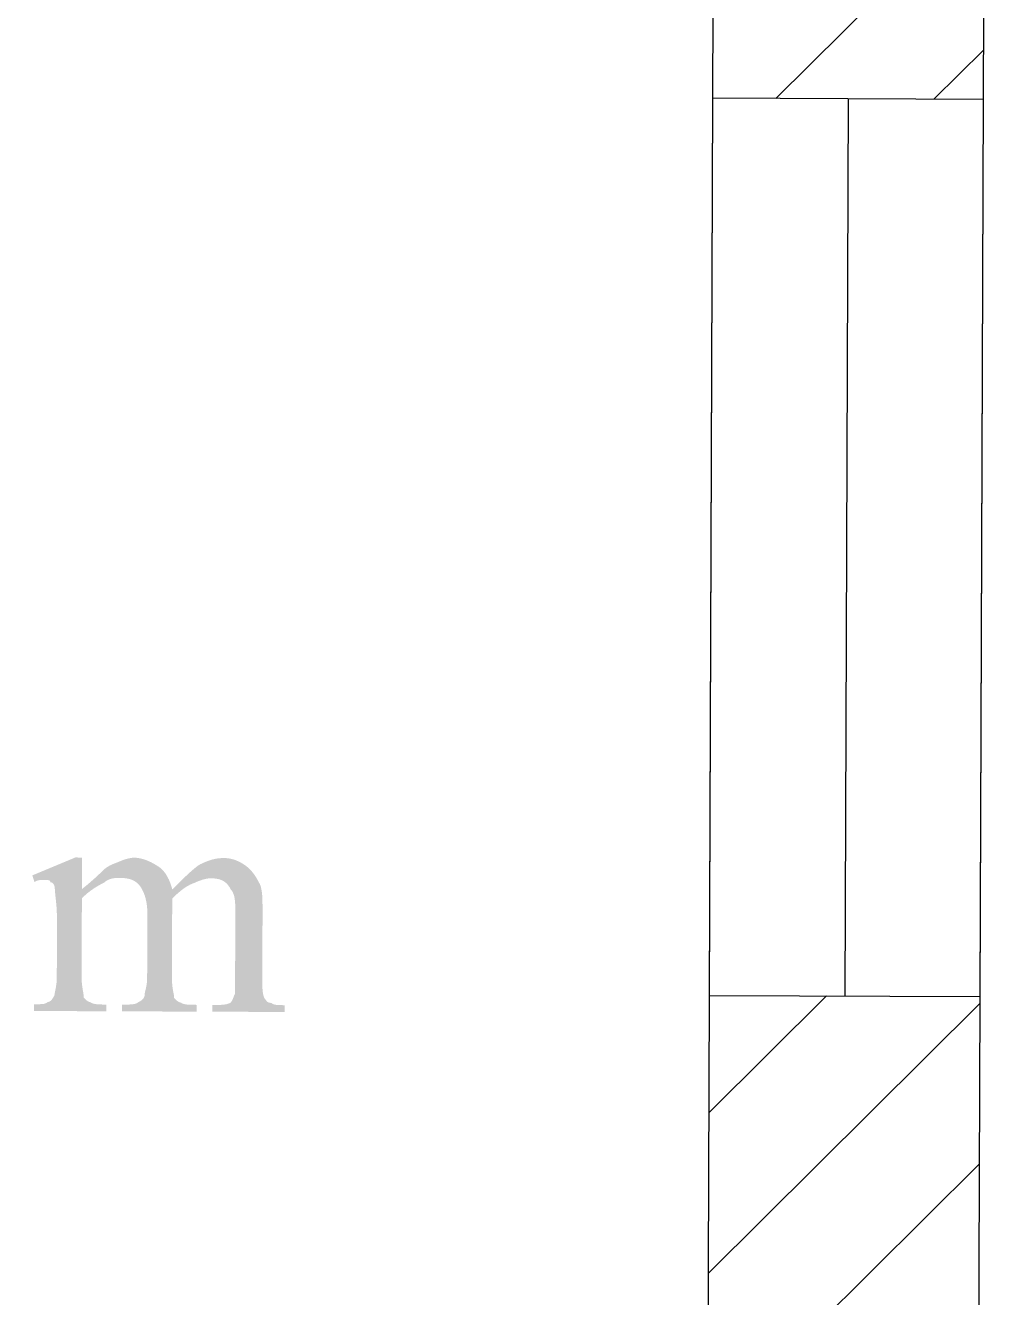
# Model space of a CAD drawing. Header units: millimetres. Extents: x -125 to 146, y -26 to 163.
# Drawn here: x 35.99 to 54.05, y 90.29 to 114.16 of the extents above; entities that cross this region are included whole.
import ezdxf

# ---------------------------------------------------------------- set-up
doc = ezdxf.new("R2010")
doc.units = ezdxf.units.MM
doc.header["$MEASUREMENT"] = 0
doc.layers.get('0').update_dxf_attribs({"color": 255, "linetype": 'CONTINUOUS'})

msp = doc.modelspace()

# ---------------------------------------------------------------- hatches: boundary and pattern name
at = {"true_color": 0x000007}
msp.add_hatch(color=7, dxfattribs=at).paths.add_polyline_path([(37.047, 97.958), (37.074, 97.979), (37.099, 97.999), (37.123, 98.019), (37.147, 98.038), (37.169, 98.057), (37.191, 98.076), (37.212, 98.093), (37.231, 98.111), (37.25, 98.127), (37.269, 98.143), (37.286, 98.159), (37.302, 98.174), (37.318, 98.188), (37.332, 98.201), (37.346, 98.214), (37.359, 98.226), (37.371, 98.238), (37.382, 98.248), (37.392, 98.258), (37.401, 98.267), (37.41, 98.275), (37.417, 98.283), (37.424, 98.289), (37.43, 98.295), (37.44, 98.305), (37.451, 98.315), (37.462, 98.325), (37.472, 98.334), (37.483, 98.343), (37.494, 98.351), (37.505, 98.359), (37.516, 98.367), (37.527, 98.374), (37.539, 98.381), (37.551, 98.388), (37.562, 98.395), (37.574, 98.402), (37.587, 98.408), (37.599, 98.414), (37.612, 98.42), (37.625, 98.426), (37.639, 98.431), (37.652, 98.437), (37.666, 98.442), (37.681, 98.447), (37.696, 98.453), (37.711, 98.458), (37.727, 98.463), (37.737, 98.468), (37.749, 98.474), (37.76, 98.479), (37.772, 98.484), (37.785, 98.489), (37.797, 98.494), (37.81, 98.499), (37.823, 98.504), (37.836, 98.508), (37.85, 98.513), (37.863, 98.517), (37.876, 98.521), (37.89, 98.525), (37.903, 98.528), (37.916, 98.532), (37.93, 98.535), (37.943, 98.537), (37.955, 98.54), (37.968, 98.542), (37.98, 98.544), (37.992, 98.545), (38.004, 98.546), (38.015, 98.547), (38.026, 98.547), (38.047, 98.546), (38.068, 98.545), (38.089, 98.543), (38.11, 98.54), (38.131, 98.536), (38.152, 98.532), (38.173, 98.527), (38.194, 98.521), (38.214, 98.515), (38.234, 98.508), (38.255, 98.501), (38.274, 98.493), (38.294, 98.485), (38.314, 98.476), (38.333, 98.467), (38.352, 98.458), (38.37, 98.448), (38.389, 98.438), (38.407, 98.428), (38.424, 98.418), (38.442, 98.408), (38.458, 98.397), (38.475, 98.386), (38.491, 98.376), (38.507, 98.365), (38.522, 98.353), (38.536, 98.34), (38.551, 98.327), (38.565, 98.312), (38.578, 98.297), (38.591, 98.282), (38.603, 98.266), (38.616, 98.249), (38.627, 98.231), (38.638, 98.214), (38.649, 98.195), (38.659, 98.176), (38.669, 98.157), (38.679, 98.138), (38.688, 98.118), (38.696, 98.098), (38.704, 98.077), (38.712, 98.057), (38.719, 98.036), (38.726, 98.015), (38.732, 97.994), (38.738, 97.973), (38.743, 97.951), (38.77, 97.978), (38.796, 98.003), (38.821, 98.028), (38.846, 98.053), (38.871, 98.077), (38.895, 98.101), (38.918, 98.124), (38.942, 98.147), (38.964, 98.169), (38.987, 98.19), (39.009, 98.211), (39.03, 98.231), (39.051, 98.25), (39.072, 98.269), (39.092, 98.287), (39.112, 98.304), (39.131, 98.321), (39.15, 98.337), (39.168, 98.352), (39.186, 98.366), (39.203, 98.38), (39.22, 98.392), (39.237, 98.404), (39.253, 98.415), (39.274, 98.426), (39.295, 98.435), (39.315, 98.445), (39.335, 98.454), (39.354, 98.462), (39.374, 98.47), (39.393, 98.478), (39.412, 98.485), (39.431, 98.492), (39.449, 98.498), (39.468, 98.504), (39.486, 98.51), (39.505, 98.515), (39.523, 98.519), (39.542, 98.523), (39.561, 98.527), (39.58, 98.53), (39.599, 98.533), (39.618, 98.535), (39.638, 98.537), (39.658, 98.539), (39.678, 98.54), (39.698, 98.54), (39.719, 98.541), (39.735, 98.54), (39.751, 98.54), (39.767, 98.538), (39.783, 98.537), (39.799, 98.535), (39.814, 98.532), (39.83, 98.529), (39.846, 98.526), (39.862, 98.522), (39.878, 98.518), (39.894, 98.513), (39.91, 98.508), (39.925, 98.503), (39.941, 98.496), (39.957, 98.49), (39.973, 98.483), (39.989, 98.476), (40.005, 98.468), (40.021, 98.46), (40.036, 98.451), (40.052, 98.442), (40.068, 98.433), (40.084, 98.423), (40.1, 98.412), (40.116, 98.401), (40.131, 98.39), (40.146, 98.378), (40.161, 98.366), (40.175, 98.353), (40.189, 98.34), (40.203, 98.327), (40.216, 98.313), (40.229, 98.299), (40.241, 98.284), (40.254, 98.268), (40.266, 98.253), (40.277, 98.237), (40.289, 98.22), (40.3, 98.203), (40.312, 98.186), (40.323, 98.168), (40.334, 98.149), (40.344, 98.131), (40.355, 98.111), (40.366, 98.092), (40.376, 98.072), (40.387, 98.051), (40.397, 98.03), (40.402, 98.014), (40.407, 97.997), (40.411, 97.979), (40.415, 97.962), (40.418, 97.943), (40.421, 97.925), (40.424, 97.905), (40.427, 97.885), (40.429, 97.865), (40.431, 97.844), (40.432, 97.822), (40.434, 97.8), (40.435, 97.777), (40.436, 97.754), (40.436, 97.729), (40.437, 97.704), (40.437, 97.679), (40.438, 97.652), (40.438, 97.625), (40.438, 97.597), (40.438, 97.568), (40.438, 97.539), (40.438, 97.508), (40.438, 97.477), (40.433, 96.289), (40.433, 96.268), (40.433, 96.247), (40.433, 96.227), (40.433, 96.208), (40.433, 96.189), (40.433, 96.17), (40.434, 96.152), (40.434, 96.134), (40.435, 96.116), (40.436, 96.099), (40.437, 96.083), (40.438, 96.067), (40.439, 96.051), (40.441, 96.036), (40.443, 96.021), (40.445, 96.007), (40.447, 95.993), (40.45, 95.979), (40.453, 95.966), (40.457, 95.954), (40.46, 95.942), (40.465, 95.93), (40.469, 95.919), (40.474, 95.908), (40.479, 95.902), (40.484, 95.897), (40.488, 95.892), (40.492, 95.887), (40.496, 95.882), (40.5, 95.877), (40.503, 95.872), (40.507, 95.867), (40.51, 95.862), (40.514, 95.858), (40.518, 95.853), (40.522, 95.849), (40.526, 95.846), (40.53, 95.842), (40.535, 95.839), (40.54, 95.835), (40.545, 95.833), (40.551, 95.83), (40.558, 95.828), (40.565, 95.826), (40.573, 95.825), (40.581, 95.824), (40.591, 95.823), (40.601, 95.823), (40.606, 95.818), (40.612, 95.813), (40.619, 95.809), (40.625, 95.805), (40.633, 95.801), (40.64, 95.798), (40.649, 95.795), (40.657, 95.793), (40.666, 95.79), (40.676, 95.788), (40.686, 95.787), (40.696, 95.785), (40.707, 95.784), (40.718, 95.783), (40.73, 95.782), (40.742, 95.781), (40.754, 95.781), (40.767, 95.78), (40.781, 95.78), (40.795, 95.78), (40.809, 95.78), (40.824, 95.779), (40.839, 95.779), (40.855, 95.779), (40.854, 95.652), (39.497, 95.657), (39.497, 95.784), (39.54, 95.784), (39.555, 95.784), (39.571, 95.784), (39.585, 95.784), (39.6, 95.784), (39.614, 95.784), (39.628, 95.785), (39.641, 95.785), (39.654, 95.785), (39.667, 95.786), (39.68, 95.787), (39.692, 95.788), (39.704, 95.789), (39.716, 95.79), (39.727, 95.792), (39.739, 95.794), (39.75, 95.796), (39.761, 95.798), (39.772, 95.801), (39.783, 95.804), (39.794, 95.808), (39.804, 95.812), (39.815, 95.816), (39.826, 95.82), (39.836, 95.825), (39.841, 95.831), (39.846, 95.836), (39.85, 95.841), (39.854, 95.847), (39.858, 95.852), (39.861, 95.858), (39.865, 95.863), (39.868, 95.869), (39.871, 95.875), (39.873, 95.881), (39.876, 95.888), (39.879, 95.894), (39.881, 95.901), (39.884, 95.908), (39.887, 95.915), (39.89, 95.922), (39.893, 95.93), (39.896, 95.938), (39.9, 95.947), (39.903, 95.956), (39.907, 95.965), (39.912, 95.974), (39.916, 95.984), (39.922, 95.994), (39.922, 96), (39.922, 96.006), (39.922, 96.012), (39.922, 96.019), (39.922, 96.027), (39.922, 96.035), (39.922, 96.043), (39.922, 96.052), (39.922, 96.062), (39.922, 96.073), (39.922, 96.083), (39.922, 96.095), (39.922, 96.107), (39.922, 96.12), (39.922, 96.134), (39.922, 96.148), (39.922, 96.163), (39.922, 96.179), (39.922, 96.196), (39.922, 96.213), (39.922, 96.231), (39.922, 96.25), (39.923, 96.27), (39.923, 96.291), (39.927, 97.479), (39.927, 97.505), (39.927, 97.531), (39.927, 97.556), (39.927, 97.581), (39.927, 97.605), (39.926, 97.629), (39.926, 97.652), (39.925, 97.675), (39.923, 97.697), (39.922, 97.718), (39.92, 97.739), (39.917, 97.76), (39.915, 97.779), (39.911, 97.798), (39.908, 97.816), (39.903, 97.834), (39.898, 97.851), (39.893, 97.867), (39.886, 97.882), (39.88, 97.897), (39.872, 97.911), (39.863, 97.924), (39.854, 97.936), (39.844, 97.947), (39.833, 97.968), (39.822, 97.987), (39.811, 98.005), (39.798, 98.022), (39.786, 98.038), (39.773, 98.052), (39.76, 98.066), (39.746, 98.078), (39.731, 98.089), (39.717, 98.1), (39.702, 98.109), (39.686, 98.117), (39.67, 98.125), (39.653, 98.132), (39.636, 98.138), (39.619, 98.143), (39.601, 98.147), (39.583, 98.151), (39.564, 98.154), (39.545, 98.156), (39.525, 98.158), (39.505, 98.159), (39.485, 98.16), (39.464, 98.16), (39.453, 98.16), (39.442, 98.16), (39.43, 98.159), (39.418, 98.157), (39.406, 98.156), (39.394, 98.153), (39.381, 98.151), (39.368, 98.148), (39.355, 98.145), (39.342, 98.142), (39.329, 98.138), (39.316, 98.135), (39.302, 98.131), (39.289, 98.126), (39.276, 98.122), (39.263, 98.117), (39.25, 98.113), (39.237, 98.108), (39.225, 98.103), (39.213, 98.098), (39.201, 98.093), (39.189, 98.087), (39.178, 98.082), (39.167, 98.077), (39.151, 98.071), (39.135, 98.066), (39.119, 98.059), (39.103, 98.052), (39.087, 98.045), (39.071, 98.037), (39.055, 98.028), (39.038, 98.019), (39.022, 98.01), (39.005, 97.999), (38.988, 97.988), (38.971, 97.977), (38.954, 97.964), (38.936, 97.952), (38.918, 97.938), (38.9, 97.923), (38.882, 97.908), (38.863, 97.892), (38.844, 97.876), (38.824, 97.858), (38.805, 97.84), (38.784, 97.821), (38.764, 97.8), (38.743, 97.779), (38.743, 97.737), (38.742, 97.61), (38.737, 96.295), (38.737, 96.269), (38.738, 96.245), (38.739, 96.222), (38.74, 96.199), (38.742, 96.178), (38.743, 96.158), (38.745, 96.139), (38.748, 96.121), (38.75, 96.104), (38.752, 96.088), (38.755, 96.072), (38.758, 96.057), (38.76, 96.043), (38.763, 96.029), (38.765, 96.016), (38.768, 96.003), (38.77, 95.991), (38.772, 95.98), (38.774, 95.968), (38.775, 95.957), (38.777, 95.946), (38.777, 95.935), (38.778, 95.925), (38.778, 95.914), (38.783, 95.909), (38.789, 95.903), (38.794, 95.898), (38.799, 95.893), (38.805, 95.888), (38.81, 95.883), (38.815, 95.878), (38.82, 95.873), (38.826, 95.868), (38.831, 95.864), (38.836, 95.86), (38.841, 95.856), (38.847, 95.852), (38.852, 95.848), (38.857, 95.845), (38.863, 95.842), (38.868, 95.839), (38.873, 95.836), (38.878, 95.834), (38.884, 95.832), (38.889, 95.831), (38.894, 95.83), (38.9, 95.829), (38.905, 95.829), (38.911, 95.824), (38.917, 95.819), (38.925, 95.815), (38.933, 95.811), (38.942, 95.807), (38.951, 95.804), (38.961, 95.801), (38.972, 95.799), (38.984, 95.797), (38.996, 95.795), (39.008, 95.793), (39.021, 95.791), (39.035, 95.79), (39.048, 95.789), (39.063, 95.788), (39.077, 95.787), (39.092, 95.787), (39.107, 95.786), (39.122, 95.786), (39.138, 95.786), (39.154, 95.786), (39.169, 95.786), (39.185, 95.786), (39.201, 95.785), (39.201, 95.658), (37.801, 95.664), (37.801, 95.791), (37.818, 95.791), (37.834, 95.791), (37.85, 95.791), (37.866, 95.791), (37.881, 95.791), (37.897, 95.791), (37.912, 95.791), (37.927, 95.792), (37.942, 95.792), (37.956, 95.793), (37.97, 95.794), (37.984, 95.795), (37.997, 95.797), (38.009, 95.798), (38.021, 95.8), (38.033, 95.802), (38.044, 95.805), (38.054, 95.808), (38.064, 95.811), (38.073, 95.814), (38.081, 95.818), (38.088, 95.822), (38.095, 95.827), (38.101, 95.832), (38.111, 95.837), (38.121, 95.842), (38.13, 95.848), (38.139, 95.853), (38.148, 95.859), (38.156, 95.864), (38.164, 95.87), (38.171, 95.876), (38.178, 95.881), (38.185, 95.888), (38.191, 95.894), (38.196, 95.9), (38.201, 95.907), (38.206, 95.914), (38.21, 95.921), (38.214, 95.929), (38.217, 95.936), (38.22, 95.945), (38.223, 95.953), (38.225, 95.962), (38.226, 95.971), (38.227, 95.98), (38.228, 95.99), (38.228, 96.001), (38.228, 96.006), (38.229, 96.012), (38.23, 96.019), (38.231, 96.026), (38.233, 96.033), (38.235, 96.041), (38.237, 96.05), (38.239, 96.059), (38.242, 96.068), (38.244, 96.079), (38.247, 96.09), (38.25, 96.101), (38.252, 96.113), (38.255, 96.126), (38.258, 96.14), (38.26, 96.154), (38.262, 96.169), (38.265, 96.185), (38.267, 96.202), (38.268, 96.219), (38.27, 96.237), (38.271, 96.256), (38.271, 96.276), (38.272, 96.297), (38.276, 97.485), (38.276, 97.511), (38.275, 97.537), (38.274, 97.562), (38.273, 97.587), (38.271, 97.612), (38.269, 97.636), (38.266, 97.659), (38.263, 97.683), (38.259, 97.705), (38.255, 97.728), (38.25, 97.75), (38.245, 97.771), (38.24, 97.792), (38.234, 97.813), (38.228, 97.833), (38.221, 97.853), (38.214, 97.872), (38.206, 97.891), (38.198, 97.91), (38.189, 97.928), (38.18, 97.945), (38.171, 97.963), (38.161, 97.98), (38.151, 97.996), (38.14, 98.011), (38.129, 98.026), (38.117, 98.04), (38.105, 98.053), (38.093, 98.065), (38.08, 98.076), (38.066, 98.087), (38.052, 98.097), (38.038, 98.106), (38.023, 98.114), (38.008, 98.122), (37.992, 98.129), (37.976, 98.135), (37.96, 98.141), (37.942, 98.146), (37.925, 98.15), (37.907, 98.154), (37.888, 98.158), (37.87, 98.16), (37.85, 98.163), (37.83, 98.164), (37.81, 98.166), (37.789, 98.166), (37.768, 98.167), (37.757, 98.167), (37.746, 98.167), (37.734, 98.167), (37.722, 98.167), (37.71, 98.166), (37.698, 98.166), (37.685, 98.165), (37.672, 98.164), (37.659, 98.163), (37.646, 98.161), (37.633, 98.159), (37.62, 98.157), (37.606, 98.154), (37.593, 98.151), (37.58, 98.147), (37.567, 98.142), (37.554, 98.137), (37.542, 98.132), (37.529, 98.126), (37.517, 98.119), (37.505, 98.111), (37.493, 98.103), (37.482, 98.093), (37.471, 98.083), (37.45, 98.073), (37.43, 98.062), (37.41, 98.051), (37.39, 98.041), (37.37, 98.03), (37.351, 98.019), (37.333, 98.008), (37.314, 97.997), (37.296, 97.986), (37.278, 97.974), (37.261, 97.962), (37.243, 97.95), (37.226, 97.938), (37.209, 97.926), (37.192, 97.913), (37.176, 97.9), (37.159, 97.887), (37.143, 97.874), (37.127, 97.86), (37.111, 97.846), (37.095, 97.831), (37.079, 97.817), (37.063, 97.801), (37.047, 97.786), (37.041, 96.301), (37.041, 96.281), (37.042, 96.26), (37.043, 96.24), (37.044, 96.22), (37.046, 96.201), (37.047, 96.182), (37.05, 96.164), (37.052, 96.146), (37.054, 96.129), (37.057, 96.112), (37.059, 96.095), (37.062, 96.079), (37.064, 96.063), (37.067, 96.048), (37.069, 96.033), (37.072, 96.019), (37.074, 96.005), (37.076, 95.992), (37.078, 95.979), (37.079, 95.966), (37.081, 95.954), (37.081, 95.942), (37.082, 95.931), (37.082, 95.92), (37.088, 95.915), (37.093, 95.91), (37.098, 95.904), (37.103, 95.899), (37.109, 95.894), (37.114, 95.889), (37.119, 95.884), (37.124, 95.879), (37.13, 95.875), (37.135, 95.87), (37.14, 95.866), (37.146, 95.862), (37.151, 95.858), (37.156, 95.854), (37.161, 95.851), (37.167, 95.848), (37.172, 95.845), (37.177, 95.843), (37.182, 95.84), (37.188, 95.839), (37.193, 95.837), (37.198, 95.836), (37.204, 95.835), (37.209, 95.835), (37.215, 95.83), (37.221, 95.825), (37.229, 95.821), (37.237, 95.817), (37.246, 95.814), (37.255, 95.811), (37.265, 95.808), (37.276, 95.805), (37.288, 95.803), (37.3, 95.801), (37.312, 95.799), (37.325, 95.798), (37.339, 95.796), (37.352, 95.795), (37.367, 95.794), (37.381, 95.794), (37.396, 95.793), (37.411, 95.793), (37.426, 95.792), (37.442, 95.792), (37.458, 95.792), (37.473, 95.792), (37.489, 95.792), (37.505, 95.792), (37.505, 95.665), (36.15, 95.67), (36.15, 95.797), (36.166, 95.797), (36.181, 95.797), (36.196, 95.797), (36.21, 95.797), (36.224, 95.797), (36.238, 95.797), (36.251, 95.797), (36.263, 95.798), (36.275, 95.799), (36.287, 95.799), (36.298, 95.8), (36.309, 95.801), (36.32, 95.803), (36.33, 95.804), (36.339, 95.806), (36.348, 95.809), (36.357, 95.811), (36.365, 95.814), (36.373, 95.817), (36.38, 95.82), (36.387, 95.824), (36.393, 95.828), (36.399, 95.833), (36.405, 95.838), (36.41, 95.838), (36.415, 95.839), (36.42, 95.84), (36.426, 95.842), (36.431, 95.844), (36.436, 95.846), (36.442, 95.849), (36.447, 95.852), (36.452, 95.856), (36.458, 95.86), (36.463, 95.865), (36.468, 95.87), (36.474, 95.875), (36.479, 95.881), (36.484, 95.887), (36.489, 95.894), (36.495, 95.902), (36.5, 95.909), (36.505, 95.917), (36.511, 95.926), (36.516, 95.935), (36.521, 95.944), (36.527, 95.954), (36.532, 95.965), (36.532, 95.97), (36.533, 95.977), (36.534, 95.984), (36.535, 95.993), (36.537, 96.002), (36.539, 96.012), (36.541, 96.022), (36.543, 96.034), (36.546, 96.046), (36.548, 96.059), (36.551, 96.072), (36.554, 96.086), (36.556, 96.101), (36.559, 96.117), (36.562, 96.133), (36.564, 96.15), (36.566, 96.167), (36.569, 96.185), (36.571, 96.203), (36.572, 96.222), (36.574, 96.242), (36.575, 96.262), (36.575, 96.282), (36.576, 96.303), (36.58, 97.364), (36.579, 97.401), (36.579, 97.436), (36.578, 97.471), (36.577, 97.505), (36.575, 97.538), (36.574, 97.57), (36.572, 97.601), (36.57, 97.631), (36.567, 97.66), (36.565, 97.688), (36.562, 97.715), (36.56, 97.74), (36.557, 97.765), (36.555, 97.789), (36.552, 97.811), (36.55, 97.832), (36.548, 97.852), (36.546, 97.871), (36.544, 97.889), (36.542, 97.906), (36.541, 97.921), (36.54, 97.935), (36.54, 97.948), (36.539, 97.96), (36.539, 97.97), (36.539, 97.98), (36.538, 97.989), (36.536, 97.998), (36.534, 98.007), (36.532, 98.015), (36.53, 98.023), (36.527, 98.03), (36.524, 98.037), (36.521, 98.043), (36.517, 98.049), (36.513, 98.055), (36.509, 98.06), (36.505, 98.065), (36.501, 98.069), (36.496, 98.073), (36.491, 98.076), (36.486, 98.079), (36.481, 98.081), (36.476, 98.083), (36.471, 98.085), (36.466, 98.086), (36.461, 98.087), (36.455, 98.087), (36.455, 98.092), (36.454, 98.097), (36.453, 98.101), (36.452, 98.105), (36.45, 98.108), (36.447, 98.111), (36.445, 98.114), (36.441, 98.117), (36.438, 98.119), (36.433, 98.121), (36.429, 98.123), (36.424, 98.124), (36.418, 98.125), (36.412, 98.126), (36.406, 98.127), (36.399, 98.128), (36.392, 98.128), (36.384, 98.129), (36.376, 98.129), (36.367, 98.129), (36.358, 98.13), (36.349, 98.13), (36.339, 98.13), (36.328, 98.13), (36.323, 98.13), (36.317, 98.13), (36.311, 98.13), (36.304, 98.13), (36.297, 98.129), (36.29, 98.129), (36.283, 98.129), (36.275, 98.128), (36.267, 98.128), (36.26, 98.127), (36.252, 98.126), (36.244, 98.125), (36.236, 98.123), (36.228, 98.122), (36.22, 98.12), (36.212, 98.118), (36.205, 98.115), (36.197, 98.112), (36.19, 98.109), (36.183, 98.106), (36.177, 98.102), (36.17, 98.098), (36.164, 98.093), (36.159, 98.088), (36.117, 98.215), (36.923, 98.551), (37.05, 98.55)])

# ---------------------------------------------------------------- linework, layer by layer
at = {"color": 7, "linetype": 'Continuous', "lineweight": 30, "true_color": 0x000007}
for p, q in [((50.072, 112.792), (53.987, 116.678)), ((53.038, 112.782), (53.976, 113.709)), ((48.803, 90.747), (53.909, 95.816)), ((48.814, 93.758), (51.026, 95.953)), ((50.239, 89.172), (53.898, 92.805))]:
    msp.add_line(p, q, dxfattribs=at)
at = {"color": 5, "linetype": 'Continuous', "lineweight": 30, "true_color": 0x000005}
msp.add_line((51.43, 112.787), (51.367, 95.952), dxfattribs=at)
at = {"color": 7, "linetype": 'Continuous', "lineweight": 30, "true_color": 0x000007}
msp.add_lwpolyline([(-22.1, 57.425), (-21.838, 128.238), (48.94, 127.976), (48.679, 57.163), (3.202, 57.332), (3.184, 52.286), (53.748, 52.099), (54.047, 133.003), (-92.6, 133.545), (-92.899, 52.641), (-52.466, 52.492), (-52.447, 57.537), (-87.838, 57.668), (-87.576, 128.481)], dxfattribs=at)
at = {"color": 5, "linetype": 'Continuous', "lineweight": 30, "true_color": 0x000005}
msp.add_lwpolyline([(48.884, 112.797), (48.822, 95.962), (53.91, 95.943), (53.972, 112.778)], close=True, dxfattribs=at)

doc.saveas('drawing.dxf')
